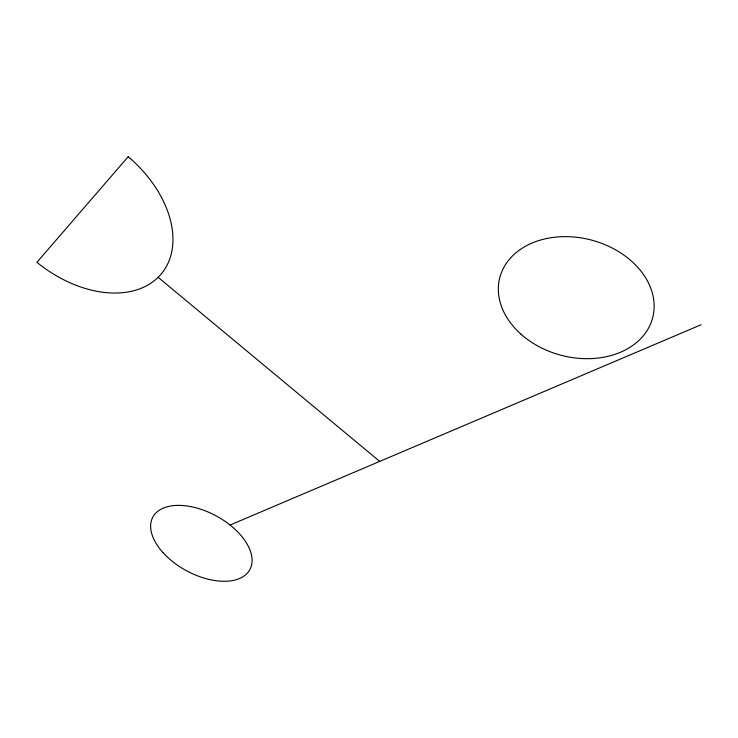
<?xml version="1.0" encoding="UTF-8"?>
<svg xmlns="http://www.w3.org/2000/svg" width="738" height="738" viewBox="0 0 738 738"><rect width="100%" height="100%" fill="white"/><g stroke="black" fill="none" stroke-linecap="round" stroke-linejoin="round"><path stroke-width="1.11" d="M230.072 525.041L701.1 324.748M158.117 277.322L379.729 461.398M128.218 156.714L36.9 262.313A103.209 69.787 38.8 0 0 160.746 274.527A103.209 69.787 38.8 0 0 128.218 156.714M521.065 334.259A79.031 59.566 14.8 0 0 651.47 321.62A79.031 59.566 14.8 0 0 556.203 237.073A79.031 59.566 14.8 0 0 521.065 334.259M162.83 552.421A55.147 31.18 28.4 0 0 249.204 570.705A55.147 31.18 28.4 0 0 192.055 506.877A55.147 31.18 28.4 0 0 162.83 552.421"/></g></svg>
